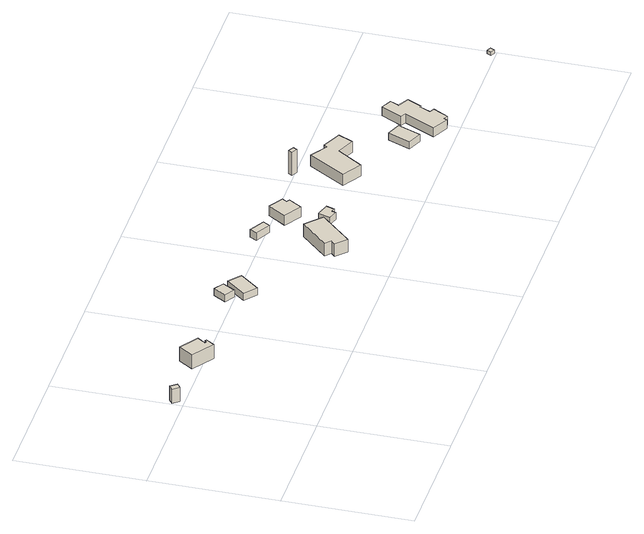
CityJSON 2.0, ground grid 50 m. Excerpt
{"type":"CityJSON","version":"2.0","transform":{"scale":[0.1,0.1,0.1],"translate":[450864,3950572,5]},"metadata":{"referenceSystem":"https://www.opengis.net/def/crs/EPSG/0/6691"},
"CityObjects":{
"building1":{"type":"Building","attributes":{"class":"3001","usage":"461","measuredHeight":-9999,"storeysAboveGround":9999,"BuildingDetailAttribute.buildingRoofEdgeArea":7.3,"BuildingDetailAttribute.urbanPlanType":"21","BuildingDetailAttribute.districtsAndZonesType":"0","BuildingDetailAttribute.landUseType":"211","BuildingDetailAttribute.specifiedBuildingCoverageRate":-9999,"BuildingDetailAttribute.specifiedFloorAreaRate":-9999,"BuildingDetailAttribute.surveyYear":"0001","BuildingIDAttribute.prefecture":"12","BuildingIDAttribute.city":"12347"},"geometry":[{"type":"Solid","lod":"1","boundaries":[[[[0,1,2,3]],[[2,4,5,3]],[[1,6,4,2]],[[0,7,6,1]],[[3,5,7,0]],[[4,6,7,5]]]]}]},
"building2":{"type":"Building","attributes":{"class":"3001","usage":"461","measuredHeight":-9999,"storeysAboveGround":9999,"BuildingDetailAttribute.buildingRoofEdgeArea":66.2,"BuildingDetailAttribute.urbanPlanType":"21","BuildingDetailAttribute.districtsAndZonesType":"0","BuildingDetailAttribute.landUseType":"211","BuildingDetailAttribute.specifiedBuildingCoverageRate":-9999,"BuildingDetailAttribute.specifiedFloorAreaRate":-9999,"BuildingDetailAttribute.surveyYear":"0001","BuildingIDAttribute.prefecture":"12","BuildingIDAttribute.city":"12347"},"geometry":[{"type":"Solid","lod":"1","boundaries":[[[[8,9,10,11,12,13,14,15]],[[14,16,17,15]],[[13,18,16,14]],[[12,19,18,13]],[[11,20,19,12]],[[10,21,20,11]],[[9,22,21,10]],[[8,23,22,9]],[[15,17,23,8]],[[16,18,19,20,21,22,23,17]]]]}]},
"building3":{"type":"Building","attributes":{"class":"3003","usage":"461","measuredHeight":-9999,"storeysAboveGround":9999,"BuildingDetailAttribute.buildingRoofEdgeArea":26,"BuildingDetailAttribute.urbanPlanType":"21","BuildingDetailAttribute.districtsAndZonesType":"0","BuildingDetailAttribute.landUseType":"211","BuildingDetailAttribute.specifiedBuildingCoverageRate":-9999,"BuildingDetailAttribute.specifiedFloorAreaRate":-9999,"BuildingDetailAttribute.surveyYear":"0001","BuildingIDAttribute.prefecture":"12","BuildingIDAttribute.city":"12347"},"geometry":[{"type":"Solid","lod":"1","boundaries":[[[[24,25,26,27]],[[26,28,29,27]],[[25,30,28,26]],[[24,31,30,25]],[[27,29,31,24]],[[28,30,31,29]]]]}]},
"building4":{"type":"Building","attributes":{"class":"3003","usage":"461","measuredHeight":-9999,"storeysAboveGround":9999,"BuildingDetailAttribute.buildingRoofEdgeArea":62,"BuildingDetailAttribute.urbanPlanType":"21","BuildingDetailAttribute.districtsAndZonesType":"0","BuildingDetailAttribute.landUseType":"203","BuildingDetailAttribute.specifiedBuildingCoverageRate":-9999,"BuildingDetailAttribute.specifiedFloorAreaRate":-9999,"BuildingDetailAttribute.surveyYear":"0001","BuildingIDAttribute.prefecture":"12","BuildingIDAttribute.city":"12347"},"geometry":[{"type":"Solid","lod":"1","boundaries":[[[[32,33,34,35]],[[34,36,37,35]],[[33,38,36,34]],[[32,39,38,33]],[[35,37,39,32]],[[36,38,39,37]]]]}]},
"building5":{"type":"Building","attributes":{"class":"3001","usage":"461","measuredHeight":9.5,"storeysAboveGround":9999,"BuildingDetailAttribute.buildingRoofEdgeArea":138.1,"BuildingDetailAttribute.urbanPlanType":"21","BuildingDetailAttribute.districtsAndZonesType":"0","BuildingDetailAttribute.landUseType":"214","BuildingDetailAttribute.specifiedBuildingCoverageRate":-9999,"BuildingDetailAttribute.specifiedFloorAreaRate":-9999,"BuildingDetailAttribute.surveyYear":"0001","BuildingIDAttribute.prefecture":"12","BuildingIDAttribute.city":"12347"},"geometry":[{"type":"Solid","lod":"1","boundaries":[[[[40,41,42,43,44,45]],[[44,46,47,45]],[[43,48,46,44]],[[42,49,48,43]],[[41,50,49,42]],[[40,51,50,41]],[[45,47,51,40]],[[46,48,49,50,51,47]]]]}]},
"building6":{"type":"Building","attributes":{"class":"3001","usage":"461","measuredHeight":5.2,"storeysAboveGround":9999,"BuildingDetailAttribute.buildingRoofEdgeArea":21.7,"BuildingDetailAttribute.urbanPlanType":"21","BuildingDetailAttribute.districtsAndZonesType":"0","BuildingDetailAttribute.landUseType":"211","BuildingDetailAttribute.specifiedBuildingCoverageRate":-9999,"BuildingDetailAttribute.specifiedFloorAreaRate":-9999,"BuildingDetailAttribute.surveyYear":"0001","BuildingIDAttribute.prefecture":"12","BuildingIDAttribute.city":"12347"},"geometry":[{"type":"Solid","lod":"1","boundaries":[[[[52,53,54,55]],[[54,56,57,55]],[[53,58,56,54]],[[52,59,58,53]],[[55,57,59,52]],[[56,58,59,57]]]]}]},
"building7":{"type":"Building","attributes":{"class":"3001","usage":"461","measuredHeight":9.3,"storeysAboveGround":9999,"BuildingDetailAttribute.buildingRoofEdgeArea":25.1,"BuildingDetailAttribute.urbanPlanType":"21","BuildingDetailAttribute.districtsAndZonesType":"0","BuildingDetailAttribute.landUseType":"214","BuildingDetailAttribute.specifiedBuildingCoverageRate":-9999,"BuildingDetailAttribute.specifiedFloorAreaRate":-9999,"BuildingDetailAttribute.surveyYear":"0001","BuildingIDAttribute.prefecture":"12","BuildingIDAttribute.city":"12347"},"geometry":[{"type":"Solid","lod":"1","boundaries":[[[[60,61,62,63,64,65]],[[64,66,67,65]],[[63,68,66,64]],[[62,69,68,63]],[[61,70,69,62]],[[60,71,70,61]],[[65,67,71,60]],[[66,68,69,70,71,67]]]]}]},
"building8":{"type":"Building","attributes":{"class":"3001","usage":"461","measuredHeight":5.5,"storeysAboveGround":9999,"BuildingDetailAttribute.buildingRoofEdgeArea":63.6,"BuildingDetailAttribute.urbanPlanType":"21","BuildingDetailAttribute.districtsAndZonesType":"0","BuildingDetailAttribute.landUseType":"211","BuildingDetailAttribute.specifiedBuildingCoverageRate":-9999,"BuildingDetailAttribute.specifiedFloorAreaRate":-9999,"BuildingDetailAttribute.surveyYear":"0001","BuildingIDAttribute.prefecture":"12","BuildingIDAttribute.city":"12347"},"geometry":[{"type":"Solid","lod":"1","boundaries":[[[[72,73,74,75,76,77]],[[76,78,79,77]],[[75,80,78,76]],[[74,81,80,75]],[[73,82,81,74]],[[72,83,82,73]],[[77,79,83,72]],[[78,80,81,82,83,79]]]]}]},
"building9":{"type":"Building","attributes":{"class":"3001","usage":"461","measuredHeight":11.6,"storeysAboveGround":9999,"BuildingDetailAttribute.buildingRoofEdgeArea":5,"BuildingDetailAttribute.urbanPlanType":"21","BuildingDetailAttribute.districtsAndZonesType":"0","BuildingDetailAttribute.landUseType":"211","BuildingDetailAttribute.specifiedBuildingCoverageRate":-9999,"BuildingDetailAttribute.specifiedFloorAreaRate":-9999,"BuildingDetailAttribute.surveyYear":"0001","BuildingIDAttribute.prefecture":"12","BuildingIDAttribute.city":"12347"},"geometry":[{"type":"Solid","lod":"1","boundaries":[[[[84,85,86,87]],[[86,88,89,87]],[[85,90,88,86]],[[84,91,90,85]],[[87,89,91,84]],[[88,90,91,89]]]]}]},
"building10":{"type":"Building","attributes":{"class":"3001","usage":"461","measuredHeight":8.1,"storeysAboveGround":9999,"BuildingDetailAttribute.buildingRoofEdgeArea":207.4,"BuildingDetailAttribute.urbanPlanType":"21","BuildingDetailAttribute.districtsAndZonesType":"0","BuildingDetailAttribute.landUseType":"211","BuildingDetailAttribute.specifiedBuildingCoverageRate":-9999,"BuildingDetailAttribute.specifiedFloorAreaRate":-9999,"BuildingDetailAttribute.surveyYear":"0001","BuildingIDAttribute.prefecture":"12","BuildingIDAttribute.city":"12347"},"geometry":[{"type":"Solid","lod":"1","boundaries":[[[[92,93,94,95,96,97,98,99]],[[98,100,101,99]],[[97,102,100,98]],[[96,103,102,97]],[[95,104,103,96]],[[94,105,104,95]],[[93,106,105,94]],[[92,107,106,93]],[[99,101,107,92]],[[100,102,103,104,105,106,107,101]]]]}]},
"building11":{"type":"Building","attributes":{"class":"3001","usage":"461","measuredHeight":-9999,"storeysAboveGround":9999,"BuildingDetailAttribute.buildingRoofEdgeArea":59.3,"BuildingDetailAttribute.urbanPlanType":"21","BuildingDetailAttribute.districtsAndZonesType":"0","BuildingDetailAttribute.landUseType":"211","BuildingDetailAttribute.specifiedBuildingCoverageRate":-9999,"BuildingDetailAttribute.specifiedFloorAreaRate":-9999,"BuildingDetailAttribute.surveyYear":"0001","BuildingIDAttribute.prefecture":"12","BuildingIDAttribute.city":"12347"},"geometry":[{"type":"Solid","lod":"1","boundaries":[[[[108,109,110,111]],[[110,112,113,111]],[[109,114,112,110]],[[108,115,114,109]],[[111,113,115,108]],[[112,114,115,113]]]]}]},
"building12":{"type":"Building","attributes":{"class":"3001","usage":"461","measuredHeight":5.6,"storeysAboveGround":9999,"BuildingDetailAttribute.buildingRoofEdgeArea":183.7,"BuildingDetailAttribute.urbanPlanType":"21","BuildingDetailAttribute.districtsAndZonesType":"0","BuildingDetailAttribute.landUseType":"211","BuildingDetailAttribute.specifiedBuildingCoverageRate":-9999,"BuildingDetailAttribute.specifiedFloorAreaRate":-9999,"BuildingDetailAttribute.surveyYear":"0001","BuildingIDAttribute.prefecture":"12","BuildingIDAttribute.city":"12347"},"geometry":[{"type":"Solid","lod":"1","boundaries":[[[[116,117,118,119,120,121,122,123,124,125,126,127,128,129]],[[128,130,131,129]],[[127,132,130,128]],[[126,133,132,127]],[[125,134,133,126]],[[124,135,134,125]],[[123,136,135,124]],[[122,137,136,123]],[[121,138,137,122]],[[120,139,138,121]],[[119,140,139,120]],[[118,141,140,119]],[[117,142,141,118]],[[116,143,142,117]],[[129,131,143,116]],[[130,132,133,134,135,136,137,138,139,140,141,142,143,131]]]]}]},
"building13":{"type":"Building","attributes":{"class":"3001","usage":"461","measuredHeight":1.8,"storeysAboveGround":9999,"BuildingDetailAttribute.buildingRoofEdgeArea":3.8,"BuildingDetailAttribute.urbanPlanType":"21","BuildingDetailAttribute.districtsAndZonesType":"0","BuildingDetailAttribute.landUseType":"211","BuildingDetailAttribute.specifiedBuildingCoverageRate":-9999,"BuildingDetailAttribute.specifiedFloorAreaRate":-9999,"BuildingDetailAttribute.surveyYear":"0001","BuildingIDAttribute.prefecture":"12","BuildingIDAttribute.city":"12347"},"geometry":[{"type":"Solid","lod":"1","boundaries":[[[[144,145,146,147]],[[146,148,149,147]],[[145,150,148,146]],[[144,151,150,145]],[[147,149,151,144]],[[148,150,151,149]]]]}]}
},
"vertices":[
[41,532,14],[23,518,14],[3,543,14],[21,557,14],[3,543,74],[21,557,74],[23,518,74],[41,532,74],
[236,530,14],[274,587,14],[347,538,14],[325,506,14],[332,502,14],[338,510,14],[345,506,14],[322,472,14],[345,506,74],[322,472,74],[338,510,74],[332,502,74],[325,506,74],[347,538,74],[274,587,74],[236,530,74],
[754,553,14],[724,504,14],[686,528,14],[716,577,14],[686,528,44],[716,577,44],[724,504,44],[754,553,44],
[819,502,16],[756,426,16],[708,465,16],[771,542,16],[708,465,46],[771,542,46],[756,426,46],[819,502,46],
[1019,159,78],[979,198,78],[994,213,78],[972,234,78],[1074,340,78],[1136,281,78],[1074,340,133],[1136,281,133],[972,234,133],[994,213,133],[979,198,133],[1019,159,133],
[1176,517,13],[1161,490,13],[1100,523,13],[1115,550,13],[1100,523,45],[1115,550,45],[1161,490,45],[1176,517,45],
[1251,302,72],[1240,269,72],[1225,274,72],[1220,258,72],[1183,270,72],[1199,318,72],[1183,270,102],[1199,318,102],[1220,258,102],[1225,274,102],[1240,269,102],[1251,302,102],
[1272,521,9],[1327,486,9],[1316,468,9],[1328,460,9],[1294,408,9],[1227,451,9],[1294,408,52],[1227,451,52],[1328,460,52],[1316,468,52],[1327,486,52],[1272,521,52],
[1570,511,13],[1562,495,13],[1538,508,13],[1548,524,13],[1538,508,113],[1548,524,113],[1562,495,113],[1570,511,113],
[1618,460,11],[1686,417,11],[1694,430,11],[1770,395,11],[1742,336,11],[1672,369,11],[1603,268,11],[1527,315,11],[1603,268,58],[1527,315,58],[1672,369,58],[1742,336,58],[1770,395,58],[1694,430,58],[1686,417,58],[1618,460,58],
[1861,116,20],[1804,140,20],[1841,229,20],[1898,206,20],[1841,229,50],[1898,206,50],[1804,140,50],[1861,116,50],
[1998,296,12],[2041,275,12],[2024,240,12],[2068,217,12],[2039,160,12],[2034,163,12],[2013,121,12],[2032,111,12],[2001,51,12],[1984,60,12],[1978,48,12],[1914,80,12],[1975,201,12],[1955,212,12],[1975,201,50],[1955,212,50],[1914,80,50],[1978,48,50],[1984,60,50],[2001,51,50],[2032,111,50],[2013,121,50],[2034,163,50],[2039,160,50],[2068,217,50],[2024,240,50],[2041,275,50],[1998,296,50],
[2474,32,18],[2492,23,18],[2484,6,18],[2466,14,18],[2484,6,33],[2466,14,33],[2492,23,33],[2474,32,33]
]}
